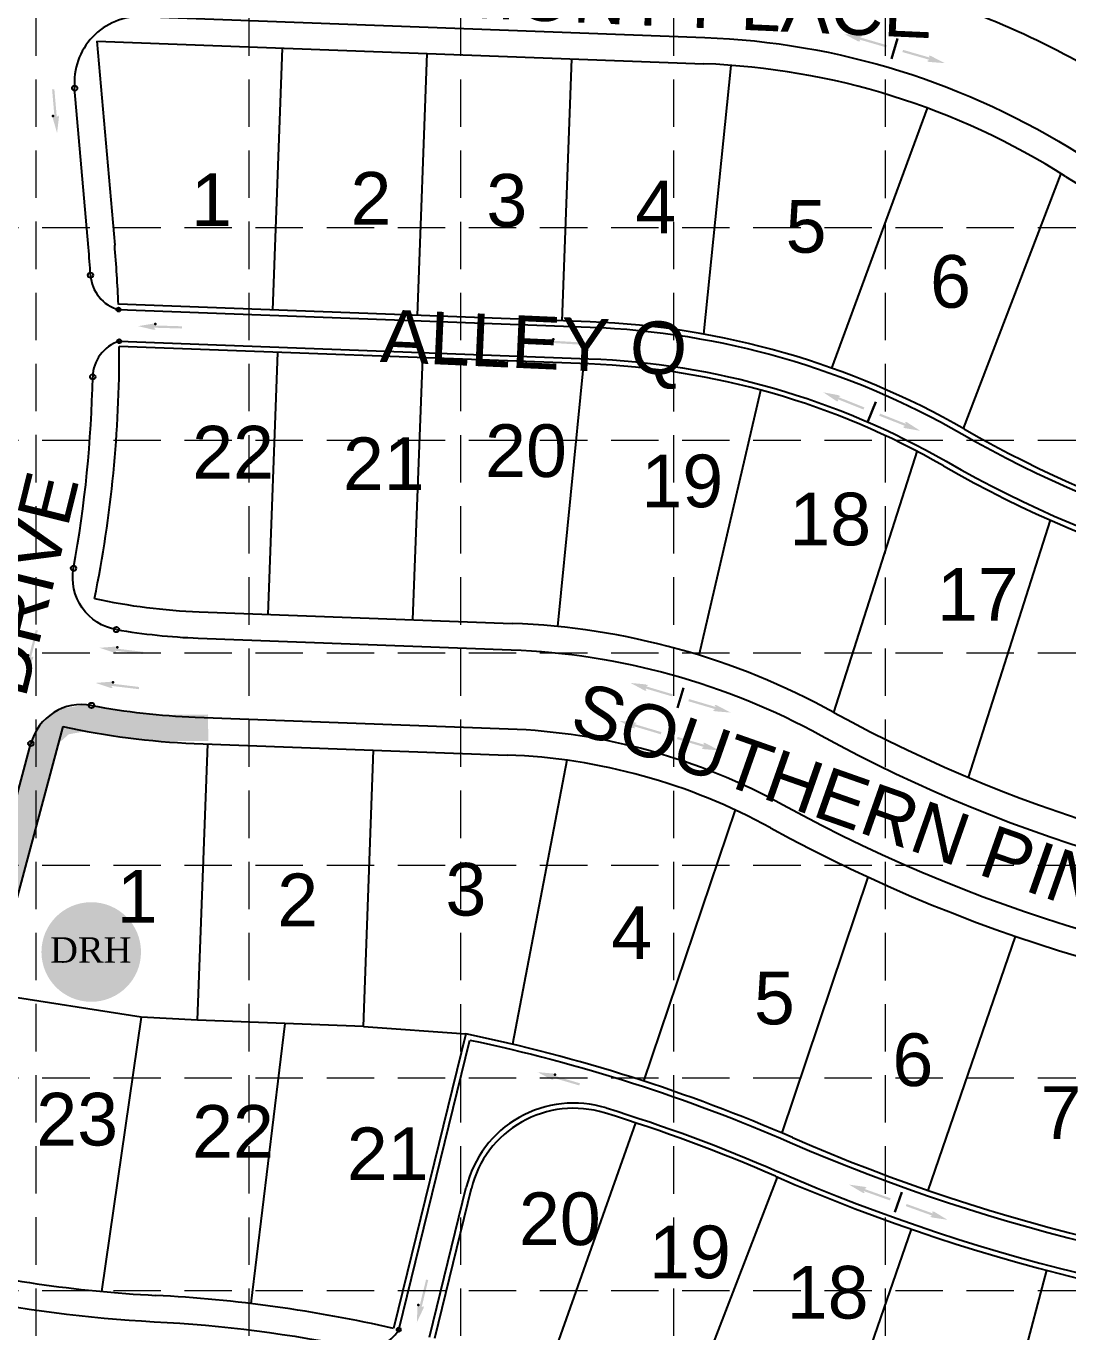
# Model space of a CAD drawing. Header units: feet. Extents: x 10084 to 13321, y 3329 to 8503.
# Drawn here: x 10892.1 to 11287.7, y 6465.4 to 6961.1 of the extents above; entities that cross this region are included whole.
import ezdxf
from ezdxf.enums import TextEntityAlignment as Align

# ---------------------------------------------------------------- set-up
doc = ezdxf.new("R2010")
doc.units = ezdxf.units.FT
doc.header["$LTSCALE"] = 40
doc.header["$MEASUREMENT"] = 0
for name, pattern in [('( Dashdot )', [1.001, 0.5, -0.25, 0.001, -0.25]), ('DASHED', [0.75, 0.5, -0.25]), ('HIDDEN', [0.375, 0.25, -0.125])]:
    doc.linetypes.add(name, pattern=pattern)
for name, color, linetype in [('BASE', 7, 'Continuous'), ('CURB', 4, 'Continuous'), ('EROSION BLANKETS', 84, 'Continuous'), ('flow arrow', 4, 'Continuous'), ('GRID', 254, 'DASHED'), ('LEGEND', 7, 'Continuous'), ('LOT', 7, 'Continuous'), ('NAME', 6, 'Continuous'), ('ROW', 3, '( Dashdot )')]:
    doc.layers.add(name, color=color, linetype=linetype)
doc.styles.add('DRHorton', font='dutcheb.ttf')
doc.styles.get("Standard").update_dxf_attribs({"font": 'ARIAL.TTF'})

# ---------------------------------------------------------------- blocks, each defined once
blk = doc.blocks.new('DRHorton')
h = blk.add_hatch(color=1)
h.paths.add_polyline_path([(78.7, 25.78, 1), (40.43, 25.78, 1)])
h.paths.add_polyline_path([(42.33, 17.91), (76.5, 17.91), (76.5, 34.87), (42.33, 34.87)], flags=24)
at = {"layer": 'BASE', "color": 176, "style": 'DRHorton'}
blk.add_text('DRH', height=9.814, dxfattribs=at).set_placement((59.39, 21.64), align=Align.CENTER)

msp = doc.modelspace()

# ---------------------------------------------------------------- hatches: boundary and pattern name
at = {"layer": 'flow arrow', "linetype": 'Continuous', "lineweight": 30}
h = msp.add_hatch(color=7, dxfattribs=at)
edge = h.paths.add_edge_path()
edge.add_line((11209.45, 6957.17), (11208.8, 6956.84))
edge.add_line((11208.8, 6956.84), (11218.96, 6953.88))
edge.add_line((11218.96, 6953.88), (11218.72, 6953.05))
edge.add_line((11218.72, 6953.05), (11208.56, 6956.01))
edge.add_line((11208.56, 6956.01), (11208.92, 6955.27))
edge.add_line((11208.92, 6955.27), (11208.92, 6955.27))
edge.add_ellipse((11208.38, 6955.38), major_axis=(0.538, -0.156), ratio=0.285714, start_angle=-125.8315, end_angle=14.4967, ccw=False)
edge.add_line((11208.03, 6955.35), (11208.03, 6955.35))
edge.add_line((11208.03, 6955.35), (11202.86, 6958.09))
edge.add_line((11202.86, 6958.09), (11208.69, 6957.58))
edge.add_line((11208.69, 6957.58), (11208.69, 6957.57))
edge.add_ellipse((11208.95, 6957.36), major_axis=(0.538, -0.156), ratio=0.285714, start_angle=-17.1827, end_angle=124.7269, ccw=False)
edge.add_line((11209.46, 6957.16), (11209.45, 6957.17))
edge.add_line((11209.45, 6957.17), (11209.45, 6957.17))
edge.add_line((11209.45, 6957.17), (11209.45, 6957.17))
h = msp.add_hatch(color=7, dxfattribs=at)
edge = h.paths.add_edge_path()
edge.add_line((11234.9, 6949.8), (11235.28, 6949.17))
edge.add_line((11235.28, 6949.17), (11225.11, 6952.1))
edge.add_line((11225.11, 6952.1), (11224.87, 6951.27))
edge.add_line((11224.87, 6951.27), (11235.04, 6948.35))
edge.add_line((11235.04, 6948.35), (11234.34, 6947.92))
edge.add_line((11234.34, 6947.92), (11234.34, 6947.92))
edge.add_ellipse((11234.85, 6947.73), major_axis=(-0.538, 0.155), ratio=0.285714, start_angle=345.5033, end_angle=485.8315)
edge.add_line((11235.13, 6947.51), (11235.13, 6947.51))
edge.add_line((11235.13, 6947.51), (11240.96, 6947.06))
edge.add_line((11240.96, 6947.06), (11235.77, 6949.74))
edge.add_line((11235.77, 6949.74), (11235.77, 6949.74))
edge.add_ellipse((11235.43, 6949.7), major_axis=(-0.538, 0.155), ratio=0.285714, start_angle=235.2731, end_angle=377.1827)
edge.add_line((11234.9, 6949.8), (11234.9, 6949.8))
edge.add_line((11234.9, 6949.8), (11234.9, 6949.8))
edge.add_line((11234.9, 6949.8), (11234.9, 6949.8))
h = msp.add_hatch(color=7, dxfattribs=at)
edge = h.paths.add_edge_path()
edge.add_line((10904.3, 6927.2), (10903.74, 6926.6))
edge.add_line((10903.74, 6926.6), (10902.83, 6937.14))
edge.add_line((10902.83, 6937.14), (10901.97, 6937.06))
edge.add_line((10901.97, 6937.06), (10902.88, 6926.52))
edge.add_line((10902.88, 6926.52), (10902.34, 6927.02))
edge.add_line((10902.34, 6927.02), (10902.34, 6927.02))
edge.add_ellipse((10902.34, 6926.48), major_axis=(-0.048, 0.558), ratio=0.285714, start_angle=342.8173, end_angle=484.7269)
edge.add_line((10902.23, 6926.15), (10902.23, 6926.15))
edge.add_line((10902.23, 6926.15), (10903.86, 6920.54))
edge.add_line((10903.86, 6920.54), (10904.54, 6926.35))
edge.add_line((10904.54, 6926.35), (10904.54, 6926.34))
edge.add_ellipse((10904.39, 6926.66), major_axis=(-0.048, 0.558), ratio=0.285714, start_angle=234.1685, end_angle=374.4967)
edge.add_line((10904.3, 6927.2), (10904.3, 6927.2))
edge.add_line((10904.3, 6927.2), (10904.3, 6927.2))
h = msp.add_hatch(color=7, dxfattribs=at)
edge = h.paths.add_edge_path()
edge.add_line((10941.18, 6846.01), (10940.65, 6846.63))
edge.add_line((10940.65, 6846.63), (10951.23, 6846.31))
edge.add_line((10951.23, 6846.31), (10951.25, 6847.17))
edge.add_line((10951.25, 6847.17), (10940.67, 6847.49))
edge.add_line((10940.67, 6847.49), (10941.23, 6847.97))
edge.add_line((10941.23, 6847.97), (10941.23, 6847.98))
edge.add_ellipse((10940.69, 6848.04), major_axis=(0.56, -0.017), ratio=0.285714, start_angle=342.8173, end_angle=484.7269)
edge.add_line((10940.38, 6848.18), (10940.38, 6848.18))
edge.add_line((10940.38, 6848.18), (10934.62, 6847.22))
edge.add_line((10934.62, 6847.22), (10940.31, 6845.87))
edge.add_line((10940.31, 6845.87), (10940.3, 6845.86))
edge.add_ellipse((10940.64, 6845.98), major_axis=(0.56, -0.017), ratio=0.285714, start_angle=234.1685, end_angle=374.4967)
edge.add_line((10941.18, 6846.01), (10941.18, 6846.01))
edge.add_line((10941.18, 6846.01), (10941.18, 6846.01))
h = msp.add_hatch(color=7, dxfattribs=at)
edge = h.paths.add_edge_path()
edge.add_line((11092.18, 6840.21), (11091.67, 6840.85))
edge.add_line((11091.67, 6840.85), (11102.23, 6840.21))
edge.add_line((11102.23, 6840.21), (11102.28, 6841.07))
edge.add_line((11102.28, 6841.07), (11091.72, 6841.7))
edge.add_line((11091.72, 6841.7), (11092.29, 6842.17))
edge.add_line((11092.29, 6842.17), (11092.29, 6842.17))
edge.add_ellipse((11091.76, 6842.25), major_axis=(0.559, -0.034), ratio=0.285714, start_angle=342.8173, end_angle=484.7269)
edge.add_line((11091.45, 6842.4), (11091.45, 6842.4))
edge.add_line((11091.45, 6842.4), (11085.66, 6841.61))
edge.add_line((11085.66, 6841.61), (11091.3, 6840.09))
edge.add_line((11091.3, 6840.09), (11091.3, 6840.09))
edge.add_ellipse((11091.64, 6840.2), major_axis=(0.559, -0.034), ratio=0.285714, start_angle=234.1685, end_angle=374.4967)
edge.add_line((11092.18, 6840.21), (11092.18, 6840.21))
edge.add_line((11092.18, 6840.21), (11092.18, 6840.21))
h = msp.add_hatch(color=7, dxfattribs=at)
edge = h.paths.add_edge_path()
edge.add_line((11201.28, 6820.54), (11200.6, 6820.28))
edge.add_line((11200.6, 6820.28), (11210.43, 6816.36))
edge.add_line((11210.43, 6816.36), (11210.11, 6815.56))
edge.add_line((11210.11, 6815.56), (11200.28, 6819.48))
edge.add_line((11200.28, 6819.48), (11200.56, 6818.71))
edge.add_line((11200.56, 6818.71), (11200.56, 6818.71))
edge.add_ellipse((11200.05, 6818.87), major_axis=(0.52, -0.207), ratio=0.285714, start_angle=-125.8315, end_angle=14.4967, ccw=False)
edge.add_line((11199.69, 6818.87), (11199.69, 6818.88))
edge.add_line((11199.69, 6818.88), (11194.81, 6822.09))
edge.add_line((11194.81, 6822.09), (11200.56, 6821.03))
edge.add_line((11200.56, 6821.03), (11200.55, 6821.03))
edge.add_ellipse((11200.8, 6820.79), major_axis=(0.52, -0.207), ratio=0.285714, start_angle=-17.1827, end_angle=124.7269, ccw=False)
edge.add_line((11201.28, 6820.54), (11201.28, 6820.54))
edge.add_line((11201.28, 6820.54), (11201.28, 6820.54))
edge.add_line((11201.28, 6820.54), (11201.28, 6820.54))
h = msp.add_hatch(color=7, dxfattribs=at)
edge = h.paths.add_edge_path()
edge.add_line((11225.91, 6810.78), (11226.22, 6810.12))
edge.add_line((11226.22, 6810.12), (11216.38, 6814.01))
edge.add_line((11216.38, 6814.01), (11216.06, 6813.21))
edge.add_line((11216.06, 6813.21), (11225.91, 6809.32))
edge.add_line((11225.91, 6809.32), (11225.17, 6808.96))
edge.add_line((11225.17, 6808.96), (11225.17, 6808.96))
edge.add_ellipse((11225.66, 6808.72), major_axis=(-0.521, 0.206), ratio=0.285714, start_angle=345.5033, end_angle=485.8315)
edge.add_line((11225.92, 6808.48), (11225.92, 6808.48))
edge.add_line((11225.92, 6808.48), (11231.68, 6807.47))
edge.add_line((11231.68, 6807.47), (11226.76, 6810.64))
edge.add_line((11226.76, 6810.64), (11226.76, 6810.64))
edge.add_ellipse((11226.42, 6810.63), major_axis=(-0.521, 0.206), ratio=0.285714, start_angle=235.2731, end_angle=377.1827)
edge.add_line((11225.9, 6810.78), (11225.91, 6810.78))
edge.add_line((11225.91, 6810.78), (11225.91, 6810.78))
edge.add_line((11225.91, 6810.78), (11225.91, 6810.78))
h = msp.add_hatch(color=7, dxfattribs=at)
edge = h.paths.add_edge_path()
edge.add_line((10894.71, 6721.81), (10893.98, 6721.43))
edge.add_line((10893.98, 6721.43), (10896.56, 6731.69))
edge.add_line((10896.56, 6731.69), (10895.73, 6731.9))
edge.add_line((10895.73, 6731.9), (10893.15, 6721.64))
edge.add_line((10893.15, 6721.64), (10892.79, 6722.28))
edge.add_line((10892.79, 6722.28), (10892.79, 6722.28))
edge.add_ellipse((10892.62, 6721.78), major_axis=(0.137, 0.543), ratio=0.285714, start_angle=342.8173, end_angle=484.7269)
edge.add_line((10892.41, 6721.5), (10892.41, 6721.5))
edge.add_line((10892.41, 6721.5), (10892.11, 6715.66))
edge.add_line((10892.11, 6715.66), (10894.66, 6720.93))
edge.add_line((10894.66, 6720.93), (10894.66, 6720.93))
edge.add_ellipse((10894.61, 6721.28), major_axis=(0.137, 0.543), ratio=0.285714, start_angle=234.1685, end_angle=374.4967)
edge.add_line((10894.7, 6721.81), (10894.71, 6721.81))
edge.add_line((10894.71, 6721.81), (10894.71, 6721.81))
h = msp.add_hatch(color=7, dxfattribs=at)
edge = h.paths.add_edge_path()
edge.add_line((10926.46, 6723.31), (10925.99, 6723.98))
edge.add_line((10925.99, 6723.98), (10936.5, 6722.72))
edge.add_line((10936.5, 6722.72), (10936.6, 6723.57))
edge.add_line((10936.6, 6723.57), (10926.1, 6724.84))
edge.add_line((10926.1, 6724.84), (10926.69, 6725.27))
edge.add_line((10926.69, 6725.27), (10926.69, 6725.27))
edge.add_ellipse((10926.16, 6725.38), major_axis=(0.556, -0.067), ratio=0.285714, start_angle=342.8173, end_angle=484.7269)
edge.add_line((10925.86, 6725.55), (10925.86, 6725.55))
edge.add_line((10925.86, 6725.55), (10920.04, 6725.11))
edge.add_line((10920.04, 6725.11), (10925.58, 6723.25))
edge.add_line((10925.58, 6723.25), (10925.58, 6723.25))
edge.add_ellipse((10925.92, 6723.34), major_axis=(0.556, -0.067), ratio=0.285714, start_angle=234.1685, end_angle=374.4967)
edge.add_line((10926.47, 6723.31), (10926.46, 6723.31))
edge.add_line((10926.46, 6723.31), (10926.46, 6723.31))
h = msp.add_hatch(color=7, dxfattribs=at)
edge = h.paths.add_edge_path()
edge.add_line((10924.91, 6709.99), (10924.44, 6710.65))
edge.add_line((10924.44, 6710.65), (10934.95, 6709.39))
edge.add_line((10934.95, 6709.39), (10935.04, 6710.24))
edge.add_line((10935.04, 6710.24), (10924.54, 6711.51))
edge.add_line((10924.54, 6711.51), (10925.13, 6711.94))
edge.add_line((10925.13, 6711.94), (10925.13, 6711.94))
edge.add_ellipse((10924.61, 6712.05), major_axis=(0.556, -0.067), ratio=0.285714, start_angle=342.8173, end_angle=484.7269)
edge.add_line((10924.31, 6712.22), (10924.31, 6712.22))
edge.add_line((10924.31, 6712.22), (10918.48, 6711.78))
edge.add_line((10918.48, 6711.78), (10924.03, 6709.92))
edge.add_line((10924.03, 6709.92), (10924.03, 6709.92))
edge.add_ellipse((10924.37, 6710.01), major_axis=(0.556, -0.067), ratio=0.285714, start_angle=234.1685, end_angle=374.4967)
edge.add_line((10924.91, 6709.99), (10924.91, 6709.99))
edge.add_line((10924.91, 6709.99), (10924.91, 6709.99))
h = msp.add_hatch(color=7, dxfattribs=at)
edge = h.paths.add_edge_path()
edge.add_line((11128.21, 6710.8), (11127.55, 6710.47))
edge.add_line((11127.55, 6710.47), (11137.69, 6707.46))
edge.add_line((11137.69, 6707.46), (11137.45, 6706.64))
edge.add_line((11137.45, 6706.64), (11127.31, 6709.65))
edge.add_line((11127.31, 6709.65), (11127.66, 6708.91))
edge.add_line((11127.66, 6708.91), (11127.66, 6708.91))
edge.add_ellipse((11127.13, 6709.03), major_axis=(0.537, -0.159), ratio=0.285714, start_angle=-125.8315, end_angle=14.4967, ccw=False)
edge.add_line((11126.78, 6708.99), (11126.78, 6709))
edge.add_line((11126.78, 6709), (11121.62, 6711.76))
edge.add_line((11121.62, 6711.76), (11127.44, 6711.22))
edge.add_line((11127.44, 6711.22), (11127.44, 6711.21))
edge.add_ellipse((11127.71, 6711), major_axis=(0.537, -0.159), ratio=0.285714, start_angle=-17.1827, end_angle=124.7269, ccw=False)
edge.add_line((11128.21, 6710.8), (11128.21, 6710.8))
edge.add_line((11128.21, 6710.8), (11128.21, 6710.8))
edge.add_line((11128.21, 6710.8), (11128.21, 6710.8))
h = msp.add_hatch(color=7, dxfattribs=at)
edge = h.paths.add_edge_path()
edge.add_line((11153.61, 6703.3), (11153.99, 6702.66))
edge.add_line((11153.99, 6702.66), (11143.83, 6705.65))
edge.add_line((11143.83, 6705.65), (11143.59, 6704.82))
edge.add_line((11143.59, 6704.82), (11153.74, 6701.84))
edge.add_line((11153.74, 6701.84), (11153.05, 6701.41))
edge.add_line((11153.05, 6701.41), (11153.04, 6701.41))
edge.add_ellipse((11153.55, 6701.22), major_axis=(-0.537, 0.158), ratio=0.285714, start_angle=345.5033, end_angle=485.8315)
edge.add_line((11153.83, 6701), (11153.83, 6701))
edge.add_line((11153.83, 6701), (11159.66, 6700.52))
edge.add_line((11159.66, 6700.52), (11154.48, 6703.23))
edge.add_line((11154.48, 6703.23), (11154.48, 6703.23))
edge.add_ellipse((11154.14, 6703.19), major_axis=(-0.537, 0.158), ratio=0.285714, start_angle=235.2731, end_angle=377.1827)
edge.add_line((11153.61, 6703.3), (11153.61, 6703.3))
edge.add_line((11153.61, 6703.3), (11153.61, 6703.3))
edge.add_line((11153.61, 6703.3), (11153.61, 6703.3))
h = msp.add_hatch(color=7, dxfattribs=at)
edge = h.paths.add_edge_path()
edge.add_line((11123.89, 6696.44), (11123.23, 6696.11))
edge.add_line((11123.23, 6696.11), (11133.37, 6693.1))
edge.add_line((11133.37, 6693.1), (11133.13, 6692.27))
edge.add_line((11133.13, 6692.27), (11122.98, 6695.29))
edge.add_line((11122.98, 6695.29), (11123.34, 6694.55))
edge.add_line((11123.34, 6694.55), (11123.34, 6694.55))
edge.add_ellipse((11122.81, 6694.66), major_axis=(0.537, -0.159), ratio=0.285714, start_angle=-125.8315, end_angle=14.4967, ccw=False)
edge.add_line((11122.46, 6694.63), (11122.46, 6694.63))
edge.add_line((11122.46, 6694.63), (11117.3, 6697.39))
edge.add_line((11117.3, 6697.39), (11123.12, 6696.85))
edge.add_line((11123.12, 6696.85), (11123.12, 6696.85))
edge.add_ellipse((11123.39, 6696.63), major_axis=(0.537, -0.159), ratio=0.285714, start_angle=-17.1827, end_angle=124.7269, ccw=False)
edge.add_line((11123.89, 6696.44), (11123.89, 6696.44))
edge.add_line((11123.89, 6696.44), (11123.89, 6696.44))
edge.add_line((11123.89, 6696.44), (11123.89, 6696.44))
h = msp.add_hatch(color=7, dxfattribs=at)
edge = h.paths.add_edge_path()
edge.add_line((11149.29, 6688.93), (11149.67, 6688.3))
edge.add_line((11149.67, 6688.3), (11139.51, 6691.28))
edge.add_line((11139.51, 6691.28), (11139.27, 6690.46))
edge.add_line((11139.27, 6690.46), (11149.42, 6687.48))
edge.add_line((11149.42, 6687.48), (11148.72, 6687.05))
edge.add_line((11148.72, 6687.05), (11148.72, 6687.05))
edge.add_ellipse((11149.23, 6686.86), major_axis=(-0.537, 0.158), ratio=0.285714, start_angle=345.5033, end_angle=485.8315)
edge.add_line((11149.51, 6686.64), (11149.51, 6686.64))
edge.add_line((11149.51, 6686.64), (11155.34, 6686.16))
edge.add_line((11155.34, 6686.16), (11150.16, 6688.86))
edge.add_line((11150.16, 6688.86), (11150.16, 6688.86))
edge.add_ellipse((11149.82, 6688.83), major_axis=(-0.537, 0.158), ratio=0.285714, start_angle=235.2731, end_angle=377.1827)
edge.add_line((11149.29, 6688.93), (11149.29, 6688.93))
edge.add_line((11149.29, 6688.93), (11149.29, 6688.93))
edge.add_line((11149.29, 6688.93), (11149.29, 6688.93))
h = msp.add_hatch(color=7, dxfattribs=at)
edge = h.paths.add_edge_path()
edge.add_line((11092.37, 6561.19), (11092.02, 6561.93))
edge.add_line((11092.02, 6561.93), (11102.17, 6558.96))
edge.add_line((11102.17, 6558.96), (11102.41, 6559.79))
edge.add_line((11102.41, 6559.79), (11092.26, 6562.76))
edge.add_line((11092.26, 6562.76), (11092.91, 6563.09))
edge.add_line((11092.91, 6563.09), (11092.91, 6563.09))
edge.add_ellipse((11092.41, 6563.28), major_axis=(0.538, -0.157), ratio=0.285714, start_angle=342.8173, end_angle=484.7269)
edge.add_line((11092.14, 6563.5), (11092.14, 6563.5))
edge.add_line((11092.14, 6563.5), (11086.32, 6564.02))
edge.add_line((11086.32, 6564.02), (11091.49, 6561.28))
edge.add_line((11091.49, 6561.28), (11091.49, 6561.28))
edge.add_ellipse((11091.84, 6561.31), major_axis=(0.538, -0.157), ratio=0.285714, start_angle=234.1685, end_angle=374.4967)
edge.add_line((11092.37, 6561.2), (11092.37, 6561.19))
edge.add_line((11092.37, 6561.19), (11092.37, 6561.19))
h = msp.add_hatch(color=7, dxfattribs=at)
edge = h.paths.add_edge_path()
edge.add_line((11210.5, 6518.2), (11210.16, 6518.86))
edge.add_line((11210.16, 6518.86), (11220.13, 6515.31))
edge.add_line((11220.13, 6515.31), (11220.42, 6516.12))
edge.add_line((11220.42, 6516.12), (11210.45, 6519.67))
edge.add_line((11210.45, 6519.67), (11211.17, 6520.05))
edge.add_line((11211.17, 6520.05), (11211.18, 6520.06))
edge.add_ellipse((11210.68, 6520.27), major_axis=(0.528, -0.188), ratio=0.285714, start_angle=345.5033, end_angle=485.8315)
edge.add_line((11210.41, 6520.51), (11210.41, 6520.5))
edge.add_line((11210.41, 6520.5), (11204.62, 6521.31))
edge.add_line((11204.62, 6521.31), (11209.64, 6518.32))
edge.add_line((11209.64, 6518.32), (11209.64, 6518.32))
edge.add_ellipse((11209.98, 6518.34), major_axis=(0.528, -0.188), ratio=0.285714, start_angle=235.2731, end_angle=377.1827)
edge.add_line((11210.5, 6518.2), (11210.5, 6518.2))
edge.add_line((11210.5, 6518.2), (11210.5, 6518.2))
edge.add_line((11210.5, 6518.2), (11210.5, 6518.2))
h = msp.add_hatch(color=7, dxfattribs=at)
edge = h.paths.add_edge_path()
edge.add_line((11235.44, 6509.29), (11236.12, 6509.57))
edge.add_line((11236.12, 6509.57), (11226.16, 6513.15))
edge.add_line((11226.16, 6513.15), (11226.45, 6513.96))
edge.add_line((11226.45, 6513.96), (11236.41, 6510.38))
edge.add_line((11236.41, 6510.38), (11236.1, 6511.14))
edge.add_line((11236.1, 6511.14), (11236.1, 6511.14))
edge.add_ellipse((11236.62, 6511), major_axis=(-0.527, 0.189), ratio=0.285714, start_angle=-125.8315, end_angle=14.4967, ccw=False)
edge.add_line((11236.97, 6511.01), (11236.97, 6511.01))
edge.add_line((11236.97, 6511.01), (11241.97, 6507.96))
edge.add_line((11241.97, 6507.96), (11236.19, 6508.83))
edge.add_line((11236.19, 6508.83), (11236.19, 6508.83))
edge.add_ellipse((11235.93, 6509.06), major_axis=(-0.527, 0.189), ratio=0.285714, start_angle=-17.1827, end_angle=124.7269, ccw=False)
edge.add_line((11235.44, 6509.29), (11235.44, 6509.29))
edge.add_line((11235.44, 6509.29), (11235.44, 6509.29))
edge.add_line((11235.44, 6509.29), (11235.44, 6509.29))
h = msp.add_hatch(color=7, dxfattribs=at)
edge = h.paths.add_edge_path()
edge.add_line((11043.02, 6475.19), (11042.3, 6474.8))
edge.add_line((11042.3, 6474.8), (11044.81, 6485.08))
edge.add_line((11044.81, 6485.08), (11043.98, 6485.28))
edge.add_line((11043.98, 6485.28), (11041.46, 6475))
edge.add_line((11041.46, 6475), (11041.1, 6475.64))
edge.add_line((11041.1, 6475.64), (11041.1, 6475.64))
edge.add_ellipse((11040.93, 6475.14), major_axis=(0.133, 0.544), ratio=0.285714, start_angle=342.8173, end_angle=484.7269)
edge.add_line((11040.73, 6474.86), (11040.73, 6474.86))
edge.add_line((11040.73, 6474.86), (11040.47, 6469.02))
edge.add_line((11040.47, 6469.02), (11042.98, 6474.3))
edge.add_line((11042.98, 6474.3), (11042.98, 6474.3))
edge.add_ellipse((11042.93, 6474.65), major_axis=(0.133, 0.544), ratio=0.285714, start_angle=234.1685, end_angle=374.4967)
edge.add_line((11043.02, 6475.19), (11043.02, 6475.19))
edge.add_line((11043.02, 6475.19), (11043.02, 6475.19))

# ---------------------------------------------------------------- linework, layer by layer
at = {"layer": 'CURB', "color": 7}
for p, q in [((10936.36, 6964.73), (11149.79, 6956.81)), ((10915.77, 6877.07), (10910.53, 6937.59)), ((10927.21, 6853.5), (11106.27, 6846.85)), ((10927.47, 6841.48), (11105.83, 6834.86)), ((10957.43, 6728.79), (11076.28, 6724.38)), ((10956.32, 6698.81), (11075.17, 6694.4)), ((10846.01, 6510), (10893.91, 6688.76)), ((11033.61, 6466.23), (11060.59, 6576.19)), ((11045.26, 6463.37), (11059.23, 6520.3))]:
    msp.add_line(p, q, dxfattribs=at)
for centre, radius in [((10910.53, 6937.59), 1), ((10916.56, 6866.56), 1), ((10927.21, 6853.5), 0.75), ((10927.47, 6841.48), 0.75), ((10917.4, 6827.96), 1), ((10910.12, 6755.29), 1), ((10926.41, 6732.01), 1), ((10916.94, 6703.24), 1), ((10893.91, 6688.76), 1), ((11033.61, 6466.23), 0.75)]:
    msp.add_circle(centre, radius, dxfattribs=at)
at = {"layer": 'CURB', "color": 7, "extrusion": (0, 0, -1)}
for centre, radius, start, end in [((-11139.22, 6672.01), 315, 105.9401, 122.4641), ((-11139.22, 6672.01), 285, 92.1249, 122.4641), ((-11094.92, 6541.06), 306, 92.1249, 119.8976), ((-11094.92, 6541.06), 294, 92.1249, 119.8976), ((-10929.79, 6751.72), 20, 279.7331, 10.2751), ((-11066.45, 6459.56), 265, 92.1249, 118.7835), ((-11066.45, 6459.56), 235, 92.1249, 118.7835), ((-10930.83, 5959.7), 630, 101.88631, 113.52444), ((-10930.83, 5959.7), 618, 107.08179, 113.52444), ((-10914.33, 5954.96), 515, 92.9406, 101.6343)]:
    msp.add_arc(centre, radius, start, end, dxfattribs=at)
at = {"layer": 'CURB', "color": 7}
for centre, radius, start, end in [((10935.43, 6939.75), 25, 87.8751, 184.9544), ((10457.49, 6837.34), 460, 3.642, 4.9544), ((10931.03, 6867.48), 14.5, 183.642, 254.7278), ((10931.89, 6827.67), 14.5, 107.7458, 178.8317), ((10457.49, 6837.34), 460, 349.7249, 358.8317), ((11461.29, 7178.25), 429, 240.1024, 267.4031), ((11461.29, 7178.25), 441, 240.1024, 267.4031), ((10966.14, 6963.63), 235, 260.2669, 267.8751), ((10913.23, 6683.58), 20, 79.2997, 165.0009), ((10966.14, 6963.63), 265, 259.2997, 267.8751), ((11461.29, 7178.25), 555, 241.2165, 267.4031), ((11461.29, 7178.25), 585, 241.21646, 267.40313), ((11100.02, 6510.29), 42, 72.9182, 166.2129), ((11461.29, 7178.25), 699, 246.47556, 267.40314), ((11461.29, 7178.25), 711, 246.47556, 267.40314), ((10966.14, 6963.63), 495, 258.2164, 267.0594), ((11021.11, 6473.58), 14.5, 258.3657, 329.5384)]:
    msp.add_arc(centre, radius, start, end, dxfattribs=at)
at = {"layer": 'EROSION BLANKETS', "linetype": 'Continuous', "lineweight": 40, "const_width": 10}
msp.add_lwpolyline([(10961.23, 6694.79), (10940.99, 6694.59), (10919.55, 6697.37), (10915.19, 6698.56), (10906.06, 6696.97), (10900.7, 6692.21), (10897.52, 6682.29), (10874.08, 6594.8)], dxfattribs=at)
at = {"layer": 'flow arrow', "color": 7, "linetype": 'Continuous', "lineweight": 30}
for p, q in [((11220.78, 6948.74), (11223.05, 6956.42)), ((11211.75, 6811.08), (11214.74, 6818.5)), ((11139.49, 6702.31), (11141.79, 6709.97)), ((11135.17, 6687.95), (11137.47, 6695.61)), ((11224.66, 6518.39), (11221.93, 6510.87))]:
    msp.add_line(p, q, dxfattribs=at)
for p in [(10902.34, 6927.02), (10941.23, 6847.97), (11092.29, 6842.17), (10892.79, 6722.28), (10926.69, 6725.27), (10925.13, 6711.94), (11092.91, 6563.09), (11041.1, 6475.64)]:
    msp.add_point(p, dxfattribs=at)
at = {"layer": 'GRID', "color": 252, "linetype": 'HIDDEN', "lineweight": 0, "ltscale": 1.8}
for p, q in [((11218.46, 3736.85), (11218.46, 8418.16)), ((10895.91, 3736.9), (10895.93, 8414.95)), ((10976.84, 3736.89), (10976.76, 8414.93)), ((11057.06, 3736.88), (11057.22, 8414.92)), ((11137.79, 3736.87), (11138.28, 8414.82)), ((10169.24, 6884.68), (13236.21, 6884.68)), ((10169.24, 6803.97), (13236.21, 6803.97)), ((10169.24, 6723.26), (13236.21, 6723.26)), ((10169.24, 6642.55), (13236.21, 6642.55)), ((10169.24, 6561.84), (13236.21, 6561.84)), ((10169.24, 6481.13), (13236.21, 6481.13))]:
    msp.add_line(p, q, dxfattribs=at)
at = {"layer": 'LOT', "color": 7}
for p, q in [((10985.77, 6853.32), (10989.46, 6952.76)), ((11040.74, 6851.29), (11044.43, 6950.72)), ((11095.69, 6849.06), (11099.39, 6948.68)), ((11149.45, 6844.2), (11159.87, 6946.23)), ((11198.01, 6831.3), (11234.44, 6930)), ((11248.06, 6808.3), (11285.12, 6905.12)), ((10987.62, 6837.25), (10983.93, 6737.81)), ((11042.58, 6835.21), (11038.89, 6735.77)), ((11103.81, 6832.93), (11093.83, 6733.2)), ((11147.74, 6722.28), (11171.16, 6822.94)), ((11198.87, 6700.58), (11230.59, 6800.01)), ((11280.96, 6773.61), (11249.9, 6675.91)), ((10957.23, 6583.7), (10961.12, 6688.63)), ((11020.19, 6581.36), (11024.08, 6686.29)), ((11097.42, 6682.42), (11076.77, 6574.62)), ((11161.3, 6663.6), (11126.57, 6560.63)), ((11211.79, 6638.08), (11179.02, 6540.93)), ((11234.68, 6519.11), (11267.84, 6615.57)), ((10935.76, 6584.84), (10878.82, 6593.8)), ((10935.76, 6584.84), (10920.67, 6480.77)), ((10957.23, 6583.7), (10935.76, 6584.84)), ((10990.36, 6582.47), (10957.23, 6583.7)), ((10990.36, 6582.47), (10977.48, 6476.15)), ((11020.19, 6581.36), (10990.36, 6582.47)), ((11020.19, 6581.36), (11059.11, 6578.55)), ((11123.52, 6544.79), (11089.82, 6449.76)), ((11140.73, 6428.94), (11177.48, 6524.16)), ((11228.18, 6504.43), (11194.83, 6408.04)), ((11279.57, 6488.79), (11253.58, 6390.16))]:
    msp.add_line(p, q, dxfattribs=at)
at = {"layer": 'ROW', "color": 7, "linetype": 'Continuous'}
for p, q in [((10919.02, 6955.37), (10925.74, 6877.93)), ((10919.02, 6955.37), (11149.42, 6946.82)), ((11106.34, 6848.85), (10927.14, 6855.5)), ((11105.75, 6832.86), (10927.49, 6839.48)), ((10957.8, 6738.78), (11076.65, 6734.37)), ((10906.01, 6695.28), (10851.63, 6492.34)), ((10955.95, 6688.82), (11074.8, 6684.41)), ((11059.11, 6578.55), (11031.66, 6466.68)), ((11061.17, 6519.82), (11047.2, 6462.87))]:
    msp.add_line(p, q, dxfattribs=at)
for centre, radius, start, end in [((10919.02, 6955.37), 60, 58.9201, 177.2382), ((11139.22, 6672.01), 275, 57.5359, 87.8751), ((11461.29, 7178.25), 325, 237.5359, 267.4031), ((10457.49, 6837.34), 470, 2.2141, 4.9544), ((11094.92, 6541.06), 308, 60.1024, 87.8751), ((10457.49, 6837.34), 470, 348.5223, 0.2601), ((11094.92, 6541.06), 292, 60.1024, 87.8751), ((11461.29, 7178.25), 427, 240.1024, 267.4031), ((11461.29, 7178.25), 443, 240.1024, 267.4031), ((10966.14, 6963.63), 225, 257.6695, 267.8751), ((11066.45, 6459.56), 275, 61.2165, 87.8751), ((11461.29, 7178.25), 545, 241.2165, 267.4031), ((10966.14, 6963.63), 275, 257.3691, 267.8751), ((11066.45, 6459.56), 225, 61.2165, 87.8751), ((11461.29, 7178.25), 595, 241.21646, 267.40313), ((10930.83, 5959.7), 632, 66.47556, 78.2891), ((11100.02, 6510.29), 40, 72.9182, 166.2129), ((10930.83, 5959.7), 616, 66.47556, 72.91821), ((11461.29, 7178.25), 697, 246.47556, 267.40314), ((11461.29, 7178.25), 713, 246.47556, 267.40314), ((10966.14, 6963.63), 485, 256.3434, 267.0594), ((10914.33, 5954.96), 525, 77.0861, 87.0594)]:
    msp.add_arc(centre, radius, start, end, dxfattribs=at)

# ---------------------------------------------------------------- block references
at = {"layer": 'LEGEND', "xscale": 0.9878399999938665, "yscale": 0.9878399999943213, "zscale": 0.9878399999942583}
msp.add_blockref('DRHorton', (10857.99, 6584.16), dxfattribs=at)

# ---------------------------------------------------------------- texts
at = {"layer": 'NAME', "color": 7}
for s, rotation, p in [('PIEDMONT PLACE', 357.4659, (10989.83, 6977.44)), ('ALLEY Q', 357.4659, (11026.78, 6843.67)), ('PINEHURST DRIVE', 76.1165, (10841.5, 6543.71)), ('SOUTHERN PINE DRIVE', 340.6349, (11101.03, 6703.36))]:
    msp.add_text(s, height=20, rotation=rotation, dxfattribs=at).set_placement(p, align=Align.MIDDLE_LEFT)
for s, p in [('2', (11015.28, 6895.73)), ('3', (11066.88, 6894.99)), ('1', (10954.69, 6895.21)), ('4', (11123.47, 6892.49)), ('5', (11180.5, 6885.1)), ('6', (11235.37, 6864.2)), ('22', (10955.16, 6799.37)), ('20', (11066.38, 6799.95)), ('21', (11012.41, 6794.97)), ('19', (11125.74, 6788.46)), ('18', (11181.91, 6773.99)), ('17', (11237.98, 6745.35)), ('3', (11051.35, 6633.44)), ('1', (10926.55, 6630.8)), ('2', (10987.46, 6629.41)), ('4', (11114.28, 6616.92)), ('5', (11168.48, 6592.15)), ('6', (11221.08, 6568.73)), ('7', (11277.3, 6548.62)), ('23', (10895.96, 6546.16)), ('22', (10955.13, 6541.5)), ('21', (11013.89, 6533.01)), ('20', (11079.24, 6508.35)), ('19', (11128.66, 6495.77)), ('18', (11180.93, 6480.46))]:
    msp.add_text(s, height=20, dxfattribs=at).set_placement(p, align=Align.MIDDLE_LEFT)

doc.saveas('drawing.dxf')
